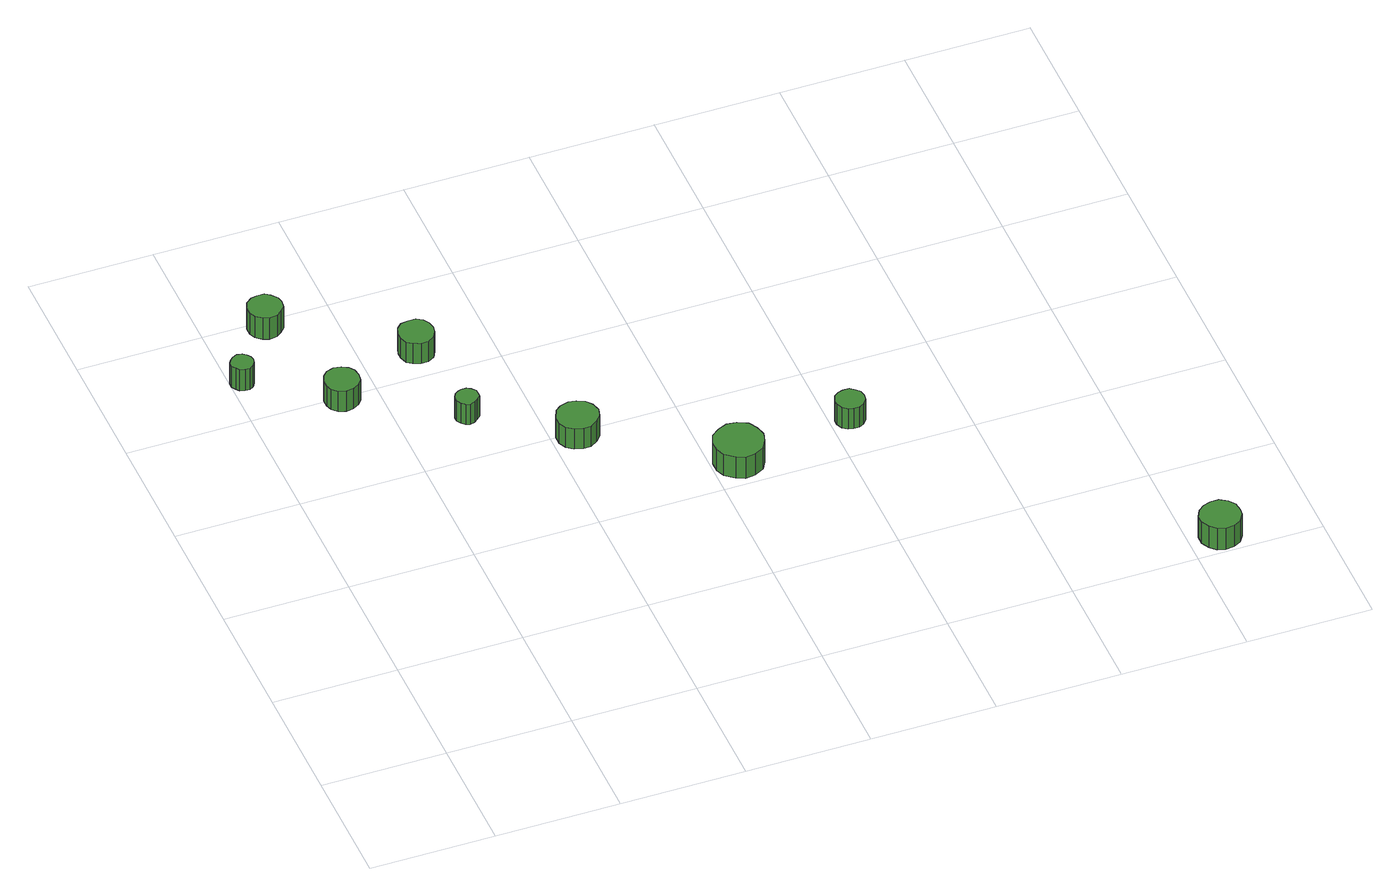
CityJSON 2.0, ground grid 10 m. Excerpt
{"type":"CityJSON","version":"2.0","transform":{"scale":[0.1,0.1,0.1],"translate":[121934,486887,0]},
"CityObjects":{
"tree1":{"type":"SolitaryVegetationObject","attributes":{"function":"something"},"geometry":[{"type":"MultiSurface","lod":"1","boundaries":[[[0,1,2,3,4,5,6,7,8,9,10,11,12,13,14]],[[15,16,17,18,19,20,21,22,23,24,25,26,27,28,29]],[[0,29,28,1]],[[1,28,27,2]],[[2,27,26,3]],[[3,26,25,4]],[[4,25,24,5]],[[5,24,23,6]],[[6,23,22,7]],[[7,22,21,8]],[[8,21,20,9]],[[9,20,19,10]],[[10,19,18,11]],[[11,18,17,12]],[[12,17,16,13]],[[13,16,15,14]],[[14,15,29,0]]]}]},
"tree2":{"type":"SolitaryVegetationObject","attributes":{"function":"something"},"geometry":[{"type":"MultiSurface","lod":"1","boundaries":[[[30,31,32,33,34,35,36,37,38,39,40,41,42,43,44]],[[45,46,47,48,49,50,51,52,53,54,55,56,57,58,59]],[[30,59,58,31]],[[31,58,57,32]],[[32,57,56,33]],[[33,56,55,34]],[[34,55,54,35]],[[35,54,53,36]],[[36,53,52,37]],[[37,52,51,38]],[[38,51,50,39]],[[39,50,49,40]],[[40,49,48,41]],[[41,48,47,42]],[[42,47,46,43]],[[43,46,45,44]],[[44,45,59,30]]]}]},
"tree3":{"type":"SolitaryVegetationObject","attributes":{"function":"something"},"geometry":[{"type":"MultiSurface","lod":"1","boundaries":[[[60,61,62,63,64,65,66,67,68,69,70,71,72,73,74]],[[75,76,77,78,79,80,81,82,83,84,85,86,87,88,89]],[[60,89,88,61]],[[61,88,87,62]],[[62,87,86,63]],[[63,86,85,64]],[[64,85,84,65]],[[65,84,83,66]],[[66,83,82,67]],[[67,82,81,68]],[[68,81,80,69]],[[69,80,79,70]],[[70,79,78,71]],[[71,78,77,72]],[[72,77,76,73]],[[73,76,75,74]],[[74,75,89,60]]]}]},
"tree4":{"type":"SolitaryVegetationObject","attributes":{"function":"something"},"geometry":[{"type":"MultiSurface","lod":"1","boundaries":[[[90,91,92,93,94,95,96,97,98,99,100,101,102,103,104]],[[105,106,107,108,109,110,111,112,113,114,115,116,117,118,119]],[[90,119,118,91]],[[91,118,117,92]],[[92,117,116,93]],[[93,116,115,94]],[[94,115,114,95]],[[95,114,113,96]],[[96,113,112,97]],[[97,112,111,98]],[[98,111,110,99]],[[99,110,109,100]],[[100,109,108,101]],[[101,108,107,102]],[[102,107,106,103]],[[103,106,105,104]],[[104,105,119,90]]]}]},
"tree5":{"type":"SolitaryVegetationObject","attributes":{"function":"something"},"geometry":[{"type":"MultiSurface","lod":"1","boundaries":[[[120,121,122,123,124,125,126,127,128,129,130,131,132,133,134]],[[135,136,137,138,139,140,141,142,143,144,145,146,147,148,149]],[[120,149,148,121]],[[121,148,147,122]],[[122,147,146,123]],[[123,146,145,124]],[[124,145,144,125]],[[125,144,143,126]],[[126,143,142,127]],[[127,142,141,128]],[[128,141,140,129]],[[129,140,139,130]],[[130,139,138,131]],[[131,138,137,132]],[[132,137,136,133]],[[133,136,135,134]],[[134,135,149,120]]]}]},
"tree6":{"type":"SolitaryVegetationObject","attributes":{"function":"something"},"geometry":[{"type":"MultiSurface","lod":"1","boundaries":[[[150,151,152,153,154,155,156,157,158,159,160,161,162,163,164]],[[165,166,167,168,169,170,171,172,173,174,175,176,177,178,179]],[[150,179,178,151]],[[151,178,177,152]],[[152,177,176,153]],[[153,176,175,154]],[[154,175,174,155]],[[155,174,173,156]],[[156,173,172,157]],[[157,172,171,158]],[[158,171,170,159]],[[159,170,169,160]],[[160,169,168,161]],[[161,168,167,162]],[[162,167,166,163]],[[163,166,165,164]],[[164,165,179,150]]]}]},
"tree7":{"type":"SolitaryVegetationObject","attributes":{"function":"something"}},
"tree8":{"type":"SolitaryVegetationObject","attributes":{"function":"something"},"geometry":[{"type":"MultiSurface","lod":"1","boundaries":[[[180,181,182,183,184,185,186,187,188,189,190,191,192,193,194]],[[195,196,197,198,199,200,201,202,203,204,205,206,207,208,209]],[[180,209,208,181]],[[181,208,207,182]],[[182,207,206,183]],[[183,206,205,184]],[[184,205,204,185]],[[185,204,203,186]],[[186,203,202,187]],[[187,202,201,188]],[[188,201,200,189]],[[189,200,199,190]],[[190,199,198,191]],[[191,198,197,192]],[[192,197,196,193]],[[193,196,195,194]],[[194,195,209,180]]]}]},
"tree9":{"type":"SolitaryVegetationObject","attributes":{"function":"something"}},
"tree10":{"type":"SolitaryVegetationObject","attributes":{"function":"something"},"geometry":[{"type":"MultiSurface","lod":"1","boundaries":[[[210,211,212,213,214,215,216,217,218,219,220,221,222,223,224]],[[225,226,227,228,229,230,231,232,233,234,235,236,237,238,239]],[[210,239,238,211]],[[211,238,237,212]],[[212,237,236,213]],[[213,236,235,214]],[[214,235,234,215]],[[215,234,233,216]],[[216,233,232,217]],[[217,232,231,218]],[[218,231,230,219]],[[219,230,229,220]],[[220,229,228,221]],[[221,228,227,222]],[[222,227,226,223]],[[223,226,225,224]],[[224,225,239,210]]]}]},
"tree11":{"type":"SolitaryVegetationObject","attributes":{"function":"something"}},
"tree12":{"type":"SolitaryVegetationObject","attributes":{"function":"something"},"geometry":[{"type":"MultiSurface","lod":"1","boundaries":[[[240,241,242,243,244,245,246,247,248,249,250,251,252,253,254]],[[255,256,257,258,259,260,261,262,263,264,265,266,267,268,269]],[[240,269,268,241]],[[241,268,267,242]],[[242,267,266,243]],[[243,266,265,244]],[[244,265,264,245]],[[245,264,263,246]],[[246,263,262,247]],[[247,262,261,248]],[[248,261,260,249]],[[249,260,259,250]],[[250,259,258,251]],[[251,258,257,252]],[[252,257,256,253]],[[253,256,255,254]],[[254,255,269,240]]]}]},
"tree13":{"type":"SolitaryVegetationObject","attributes":{"function":"something"}},
"tree14":{"type":"SolitaryVegetationObject","attributes":{"function":"something"}}
},
"vertices":[
[18,441,23],[17,444,23],[15,447,23],[12,449,23],[8,450,23],[4,448,23],[2,446,23],[0,443,23],[0,439,23],[2,436,23],[4,433,23],[8,432,23],[12,432,23],[15,434,23],[17,437,23],[17,437,2],[15,434,2],[12,432,2],[8,432,2],[4,433,2],[2,436,2],[0,439,2],[0,443,2],[2,446,2],[4,448,2],[8,450,2],[12,449,2],[15,447,2],[17,444,2],[18,441,2],
[85,397,22],[84,403,22],[81,407,22],[76,410,22],[70,411,22],[64,409,22],[60,405,22],[58,400,22],[58,394,22],[60,389,22],[64,385,22],[70,383,22],[76,384,22],[81,387,22],[84,391,22],[84,391,2],[81,387,2],[76,384,2],[70,383,2],[64,385,2],[60,389,2],[58,394,2],[58,400,2],[60,405,2],[64,409,2],[70,411,2],[76,410,2],[81,407,2],[84,403,2],[85,397,2],
[61,493,23],[60,498,23],[56,503,23],[52,506,23],[46,506,23],[41,505,23],[36,501,23],[34,496,23],[34,490,23],[36,485,23],[41,481,23],[46,479,23],[52,480,23],[56,483,23],[60,487,23],[60,487,2],[56,483,2],[52,480,2],[46,479,2],[41,481,2],[36,485,2],[34,490,2],[34,496,2],[36,501,2],[41,505,2],[46,506,2],[52,506,2],[56,503,2],[60,498,2],[61,493,2],
[160,345,22],[160,349,22],[157,352,22],[154,354,22],[150,354,22],[147,353,22],[144,351,22],[142,347,22],[142,343,22],[144,340,22],[147,337,22],[150,336,22],[154,337,22],[157,339,22],[160,342,22],[160,342,2],[157,339,2],[154,337,2],[150,336,2],[147,337,2],[144,340,2],[142,343,2],[142,347,2],[144,351,2],[147,353,2],[150,354,2],[154,354,2],[157,352,2],[160,349,2],[160,345,2],
[156,427,22],[155,432,22],[152,437,22],[147,440,22],[141,440,22],[135,439,22],[131,435,22],[129,429,22],[129,424,22],[131,418,22],[135,415,22],[141,413,22],[147,413,22],[152,416,22],[155,421,22],[155,421,2],[152,416,2],[147,413,2],[141,413,2],[135,415,2],[131,418,2],[129,424,2],[129,429,2],[131,435,2],[135,439,2],[141,440,2],[147,440,2],[152,437,2],[155,432,2],[156,427,2],
[237,296,22],[235,303,22],[231,308,22],[225,311,22],[219,312,22],[212,310,22],[207,306,22],[204,299,22],[204,292,22],[207,286,22],[212,282,22],[219,280,22],[225,280,22],[231,284,22],[235,289,22],[235,289,2],[231,284,2],[225,280,2],[219,280,2],[212,282,2],[207,286,2],[204,292,2],[204,299,2],[207,306,2],[212,310,2],[219,312,2],[225,311,2],[231,308,2],[235,303,2],[237,296,2],
[341,225,23],[339,233,23],[335,240,23],[327,244,23],[319,245,23],[312,242,23],[305,237,23],[302,229,23],[302,221,23],[305,214,23],[312,208,23],[319,205,23],[327,206,23],[335,210,23],[339,217,23],[339,217,2],[335,210,2],[327,206,2],[319,205,2],[312,208,2],[305,214,2],[302,221,2],[302,229,2],[305,237,2],[312,242,2],[319,245,2],[327,244,2],[335,240,2],[339,233,2],[341,225,2],
[427,239,22],[426,244,22],[423,247,22],[419,250,22],[414,250,22],[410,249,22],[406,246,22],[404,241,22],[404,237,22],[406,232,22],[410,229,22],[414,228,22],[419,228,22],[423,230,22],[426,234,22],[426,234,2],[423,230,2],[419,228,2],[414,228,2],[410,229,2],[406,232,2],[404,237,2],[404,241,2],[406,246,2],[410,249,2],[414,250,2],[419,250,2],[423,247,2],[426,244,2],[427,239,2],
[641,18,22],[640,25,22],[636,30,22],[630,34,22],[623,34,22],[617,32,22],[612,28,22],[609,22,22],[609,15,22],[612,9,22],[617,4,22],[623,2,22],[630,3,22],[636,6,22],[640,12,22],[640,12,1],[636,6,1],[630,3,1],[623,2,1],[617,4,1],[612,9,1],[609,15,1],[609,22,1],[612,28,1],[617,32,1],[623,34,1],[630,34,1],[636,30,1],[640,25,1],[641,18,1]
]}
